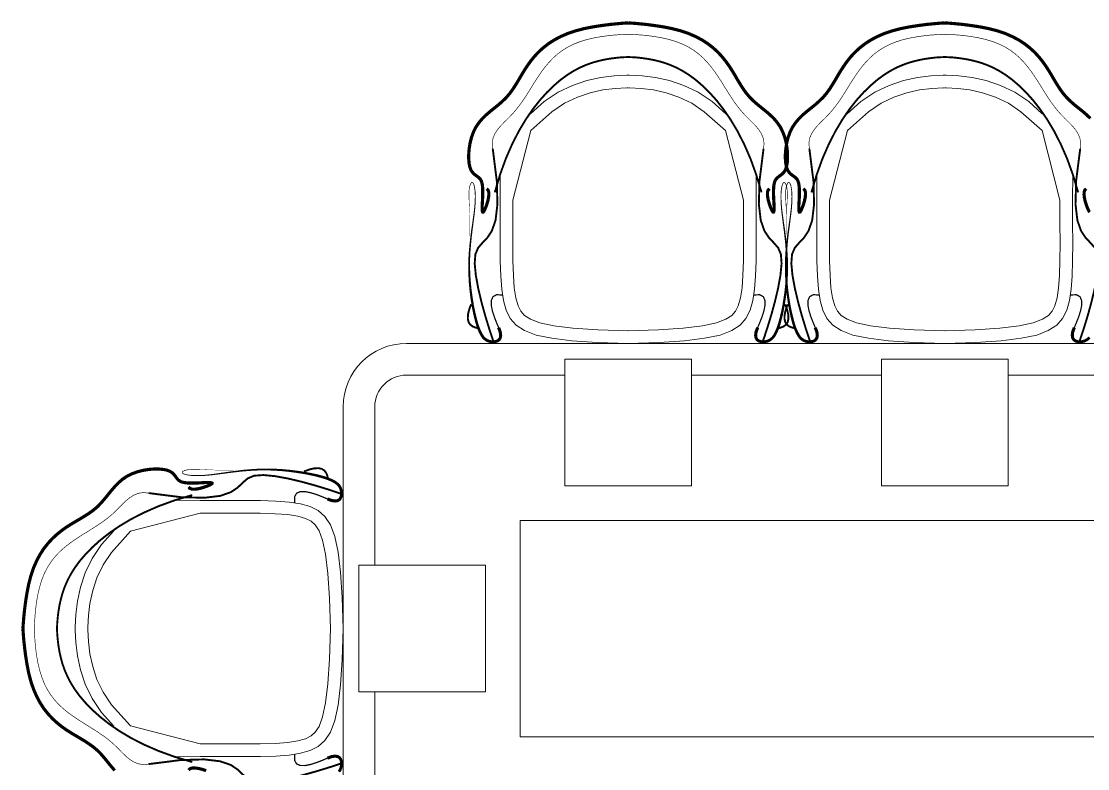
# Model space of a CAD drawing. Header units: millimetres. Extents: x 15905 to 65459, y 54615 to 76704.
# Drawn here: x 53641 to 55324, y 62506 to 63685 of the extents above; entities that cross this region are included whole.
import ezdxf

# ---------------------------------------------------------------- set-up
doc = ezdxf.new("R2010")
doc.units = ezdxf.units.MM
doc.layers.add('Столы', color=250, linetype='Continuous', lineweight=5)

# ---------------------------------------------------------------- blocks, each defined once
blk = doc.blocks.new('ОГ53_на8персон_стол1900х900')
for p, q in [((-850, 279.3), (850, 279.3)), ((-600, 54.3), (-600, 254.3)), ((-600, 254.3), (-400, 254.3)), ((-400, 254.3), (-400, 54.3)), ((-100, 254.3), (-100, 54.3)), ((100, 254.3), (-100, 254.3)), ((100, 54.3), (100, 254.3)), ((-850, 229.3), (-600, 229.3)), ((-400, 229.3), (-100, 229.3)), ((100, 229.3), (400, 229.3)), ((-950, -520.7), (-950, 179.3)), ((-900, -70.7), (-900, 179.3)), ((-400, 54.3), (-600, 54.3)), ((-100, 54.3), (100, 54.3)), ((670.7, 0), (-670.7, 0)), ((-670.7, 0), (-670.7, -341.4)), ((-725, -70.7), (-925, -70.7)), ((-925, -70.7), (-925, -270.7)), ((-725, -270.7), (-725, -70.7)), ((-925, -270.7), (-725, -270.7)), ((-900, -520.7), (-900, -270.7)), ((-670.7, -341.4), (670.7, -341.4))]:
    blk.add_line(p, q)
for points, const_width in [([(-723.4, 523.4), (-721.2, 521.4), (-720.1, 518.2), (-719.9, 514.2), (-720.4, 509.6), (-721.4, 504.8), (-722.7, 500.1), (-724.2, 495.7), (-725.7, 492), (-727, 489.2), (-728, 487.3), (-728.9, 486.4), (-729.6, 486.4), (-730.1, 487.3), (-730.4, 489.1), (-730.6, 491.8), (-730.5, 495.4), (-730.3, 499.8), (-730, 504.9), (-729.7, 510.3), (-729.6, 516), (-729.6, 521.5), (-729.9, 526.8), (-730.6, 531.5), (-731.8, 535.5), (-733.5, 538.5), (-735.7, 540.8), (-738.2, 542.8), (-740.8, 544.6), (-743.4, 546.7), (-745.9, 549.3), (-748.1, 552.7), (-749.8, 557.2), (-751.1, 563.1), (-751.7, 570.2), (-751.7, 578.1), (-751, 586.6), (-749.6, 595.4), (-747.4, 604.2), (-744.3, 612.7), (-740.4, 620.6), (-735.5, 627.7), (-730, 634.2), (-723.9, 640.1), (-717.5, 645.6), (-710.9, 650.9), (-704.3, 656.2), (-698.1, 661.7), (-692.2, 667.5), (-686.9, 673.7), (-682.1, 680.3), (-677.6, 687.3), (-673.2, 694.5), (-668.9, 701.9), (-664.4, 709.4), (-659.5, 716.9), (-654.2, 724.4), (-648.3, 731.7), (-641.7, 738.8), (-634.3, 745.6), (-626.1, 752), (-616.9, 758), (-606.7, 763.4), (-595.4, 768.3), (-583, 772.5), (-569.5, 776), (-555.4, 778.8), (-541.5, 780.9), (-528.6, 782.6), (-517.2, 783.7), (-508.2, 784.5), (-502.2, 784.9), (-500, 785)], 5), ([(-276.6, 523.4), (-278.8, 521.4), (-279.9, 518.2), (-280.1, 514.2), (-279.6, 509.6), (-278.6, 504.8), (-277.3, 500.1), (-275.8, 495.7), (-274.3, 492), (-273, 489.2), (-272, 487.3), (-271.1, 486.4), (-270.4, 486.4), (-269.9, 487.3), (-269.6, 489.1), (-269.4, 491.8), (-269.5, 495.4), (-269.7, 499.8), (-270, 504.9), (-270.3, 510.3), (-270.4, 516), (-270.4, 521.5), (-270.1, 526.8), (-269.4, 531.5), (-268.2, 535.5), (-266.5, 538.5), (-264.3, 540.8), (-261.8, 542.8), (-259.2, 544.6), (-256.6, 546.7), (-254.1, 549.3), (-251.9, 552.7), (-250.2, 557.2), (-248.9, 563.1), (-248.3, 570.2), (-248.3, 578.1), (-249, 586.6), (-250.4, 595.4), (-252.6, 604.2), (-255.7, 612.7), (-259.6, 620.6), (-264.5, 627.7), (-270, 634.2), (-276.1, 640.1), (-282.5, 645.6), (-289.1, 650.9), (-295.7, 656.2), (-301.9, 661.7), (-307.8, 667.5), (-313.1, 673.7), (-317.9, 680.3), (-322.4, 687.3), (-326.8, 694.5), (-331.1, 701.9), (-335.6, 709.4), (-340.5, 716.9), (-345.8, 724.4), (-351.7, 731.7), (-358.3, 738.8), (-365.7, 745.6), (-373.9, 752), (-383.1, 758), (-393.3, 763.4), (-404.6, 768.3), (-417, 772.5), (-430.5, 776), (-444.6, 778.8), (-458.5, 780.9), (-471.4, 782.6), (-482.8, 783.7), (-491.8, 784.5), (-497.8, 784.9), (-500, 785)], 5), ([(-223.4, 523.4), (-221.2, 521.4), (-220.1, 518.2), (-219.9, 514.2), (-220.4, 509.6), (-221.4, 504.8), (-222.7, 500.1), (-224.2, 495.7), (-225.7, 492), (-227, 489.2), (-228, 487.3), (-228.9, 486.4), (-229.6, 486.4), (-230.1, 487.3), (-230.4, 489.1), (-230.6, 491.8), (-230.5, 495.4), (-230.3, 499.8), (-230, 504.9), (-229.7, 510.3), (-229.6, 516), (-229.6, 521.5), (-229.9, 526.8), (-230.6, 531.5), (-231.8, 535.5), (-233.5, 538.5), (-235.7, 540.8), (-238.2, 542.8), (-240.8, 544.6), (-243.4, 546.7), (-245.9, 549.3), (-248.1, 552.7), (-249.8, 557.2), (-251.1, 563.1), (-251.7, 570.2), (-251.7, 578.1), (-251, 586.6), (-249.6, 595.4), (-247.4, 604.2), (-244.3, 612.7), (-240.4, 620.6), (-235.5, 627.7), (-230, 634.2), (-223.9, 640.1), (-217.5, 645.6), (-210.9, 650.9), (-204.3, 656.2), (-198.1, 661.7), (-192.2, 667.5), (-186.9, 673.7), (-182.1, 680.3), (-177.6, 687.3), (-173.2, 694.5), (-168.9, 701.9), (-164.4, 709.4), (-159.5, 716.9), (-154.2, 724.4), (-148.3, 731.7), (-141.7, 738.8), (-134.3, 745.6), (-126.1, 752), (-116.9, 758), (-106.7, 763.4), (-95.4, 768.3), (-83, 772.5), (-69.5, 776), (-55.4, 778.8), (-41.5, 780.9), (-28.6, 782.6), (-17.2, 783.7), (-8.2, 784.5), (-2.2, 784.9), (0, 785)], 5), ([(223.4, 523.4), (221.2, 521.4), (220.1, 518.2), (219.9, 514.2), (220.4, 509.6), (221.4, 504.8), (222.7, 500.1), (224.2, 495.7), (225.7, 492), (227, 489.2), (228, 487.3), (228.9, 486.4)], 5), ([(230, 634.2), (223.9, 640.1), (217.5, 645.6), (210.9, 650.9), (204.3, 656.2), (198.1, 661.7), (192.2, 667.5), (186.9, 673.7), (182.1, 680.3), (177.6, 687.3), (173.2, 694.5), (168.9, 701.9), (164.4, 709.4), (159.5, 716.9), (154.2, 724.4), (148.3, 731.7), (141.7, 738.8), (134.3, 745.6), (126.1, 752), (116.9, 758), (106.7, 763.4), (95.4, 768.3), (83, 772.5), (69.5, 776), (55.4, 778.8), (41.5, 780.9), (28.6, 782.6), (17.2, 783.7), (8.2, 784.5), (2.2, 784.9), (0, 785)], 5), ([(-713.8, 586.5), (-714.6, 595.2), (-713.4, 603), (-710.5, 610.1), (-706.3, 616.6), (-701.1, 622.8), (-695.3, 628.7), (-689.3, 634.6), (-683.4, 640.6), (-677.9, 646.8), (-672.8, 653.3), (-667.9, 659.9), (-663.3, 666.7), (-658.8, 673.7), (-654.4, 680.7), (-650, 687.9), (-645.5, 695), (-640.8, 702.2), (-635.8, 709.3), (-630.5, 716.3), (-624.7, 723.1), (-618.5, 729.6), (-611.7, 735.7), (-604.1, 741.4), (-595.9, 746.6), (-586.7, 751.2), (-576.7, 755.2), (-565.5, 758.7), (-553.3, 761.5), (-539.8, 763.8), (-524.9, 765.6), (-508.6, 766.8), (-500, 767.1)], 1), ([(-286.2, 586.5), (-285.4, 595.2), (-286.6, 603), (-289.5, 610.1), (-293.7, 616.6), (-298.9, 622.8), (-304.7, 628.7), (-310.7, 634.6), (-316.6, 640.6), (-322.1, 646.8), (-327.2, 653.3), (-332.1, 659.9), (-336.7, 666.7), (-341.2, 673.7), (-345.6, 680.7), (-350, 687.9), (-354.5, 695), (-359.2, 702.2), (-364.2, 709.3), (-369.5, 716.3), (-375.3, 723.1), (-381.5, 729.6), (-388.3, 735.7), (-395.9, 741.4), (-404.1, 746.6), (-413.3, 751.2), (-423.3, 755.2), (-434.5, 758.7), (-446.7, 761.5), (-460.2, 763.8), (-475.1, 765.6), (-491.4, 766.8), (-500, 767.1)], 1), ([(-213.8, 586.5), (-214.6, 595.2), (-213.4, 603), (-210.5, 610.1), (-206.3, 616.6), (-201.1, 622.8), (-195.3, 628.7), (-189.3, 634.6), (-183.4, 640.6), (-177.9, 646.8), (-172.8, 653.3), (-167.9, 659.9), (-163.3, 666.7), (-158.8, 673.7), (-154.4, 680.7), (-150, 687.9), (-145.5, 695), (-140.8, 702.2), (-135.8, 709.3), (-130.5, 716.3), (-124.7, 723.1), (-118.5, 729.6), (-111.7, 735.7), (-104.1, 741.4), (-95.9, 746.6), (-86.7, 751.2), (-76.7, 755.2), (-65.5, 758.7), (-53.3, 761.5), (-39.8, 763.8), (-24.9, 765.6), (-8.6, 766.8), (0, 767.1)], 1), ([(213.8, 586.5), (214.6, 595.2), (213.4, 603), (210.5, 610.1), (206.3, 616.6), (201.1, 622.8), (195.3, 628.7), (189.3, 634.6), (183.4, 640.6), (177.9, 646.8), (172.8, 653.3), (167.9, 659.9), (163.3, 666.7), (158.8, 673.7), (154.4, 680.7), (150, 687.9), (145.5, 695), (140.8, 702.2), (135.8, 709.3), (130.5, 716.3), (124.7, 723.1), (118.5, 729.6), (111.7, 735.7), (104.1, 741.4), (95.9, 746.6), (86.7, 751.2), (76.7, 755.2), (65.5, 758.7), (53.3, 761.5), (39.8, 763.8), (24.9, 765.6), (8.6, 766.8), (0, 767.1)], 1), ([(-710.6, 517.6), (-702.3, 545.4), (-693.2, 570.7), (-683.2, 593.6), (-672.7, 614.1), (-661.8, 632.4), (-650.6, 648.7), (-639.4, 663), (-628.2, 675.4), (-617.2, 686.1), (-606.5, 695.3), (-596, 703), (-585.8, 709.4), (-575.7, 714.7), (-565.9, 718.9), (-556.4, 722.3), (-547, 724.9), (-537.9, 727), (-529.3, 728.5), (-521.3, 729.6), (-514.3, 730.4), (-508.4, 730.8), (-503.9, 731), (-501, 731.1), (-500, 731.1)], 3), ([(-289.4, 517.6), (-297.7, 545.4), (-306.8, 570.7), (-316.8, 593.6), (-327.3, 614.1), (-338.2, 632.4), (-349.4, 648.7), (-360.6, 663), (-371.8, 675.4), (-382.8, 686.1), (-393.5, 695.3), (-404, 703), (-414.2, 709.4), (-424.3, 714.7), (-434.1, 718.9), (-443.6, 722.3), (-453, 724.9), (-462.1, 727), (-470.7, 728.5), (-478.7, 729.6), (-485.7, 730.4), (-491.6, 730.8), (-496.1, 731), (-499, 731.1), (-500, 731.1)], 3), ([(-210.6, 517.6), (-202.3, 545.4), (-193.2, 570.7), (-183.2, 593.6), (-172.7, 614.1), (-161.8, 632.4), (-150.6, 648.7), (-139.4, 663), (-128.2, 675.4), (-117.2, 686.1), (-106.5, 695.3), (-96, 703), (-85.8, 709.4), (-75.7, 714.7), (-65.9, 718.9), (-56.4, 722.3), (-47, 724.9), (-37.9, 727), (-29.3, 728.5), (-21.3, 729.6), (-14.3, 730.4), (-8.4, 730.8), (-3.9, 731), (-1, 731.1), (0, 731.1)], 3), ([(210.6, 517.6), (202.3, 545.4), (193.2, 570.7), (183.2, 593.6), (172.7, 614.1), (161.8, 632.4), (150.6, 648.7), (139.4, 663), (128.2, 675.4), (117.2, 686.1), (106.5, 695.3), (96, 703), (85.8, 709.4), (75.7, 714.7), (65.9, 718.9), (56.4, 722.3), (47, 724.9), (37.9, 727), (29.3, 728.5), (21.3, 729.6), (14.3, 730.4), (8.4, 730.8), (3.9, 731), (1, 731.1), (0, 731.1)], 3), ([(-713.8, 586.5), (-707.4, 535.5), (-706.4, 498.8), (-709.4, 473.4), (-715.3, 456.6), (-722.6, 445.7), (-730.2, 437.8), (-736.8, 430.2), (-741.2, 420), (-742.3, 405.3), (-740.5, 386.7), (-736.7, 366), (-731.6, 344.5), (-725.9, 323.8), (-720.3, 305.4), (-715.6, 291), (-712.5, 281.9)], 3), ([(-286.2, 586.5), (-292.6, 535.5), (-293.6, 498.8), (-290.6, 473.4), (-284.7, 456.6), (-277.4, 445.7), (-269.8, 437.8), (-263.2, 430.2), (-258.8, 420), (-257.7, 405.3), (-259.5, 386.7), (-263.3, 366), (-268.4, 344.5), (-274.1, 323.8), (-279.7, 305.4), (-284.4, 291), (-287.5, 281.9)], 3), ([(-213.8, 586.5), (-207.4, 535.5), (-206.4, 498.8), (-209.4, 473.4), (-215.3, 456.6), (-222.6, 445.7), (-230.2, 437.8), (-236.8, 430.2), (-241.2, 420), (-242.3, 405.3), (-240.5, 386.7), (-236.7, 366), (-231.6, 344.5), (-225.9, 323.8), (-220.3, 305.4), (-215.6, 291), (-212.5, 281.9)], 3), ([(213.8, 586.5), (207.4, 535.5), (206.4, 498.8), (209.4, 473.4), (215.3, 456.6), (222.6, 445.7), (230.2, 437.8), (236.8, 430.2), (241.2, 420), (242.3, 405.3), (240.5, 386.7), (236.7, 366), (231.6, 344.5), (225.9, 323.8), (220.3, 305.4), (215.6, 291), (212.5, 281.9)], 3), ([(-704.5, 304.2), (-707.8, 312), (-711.3, 321), (-714.3, 330.3), (-716.1, 339.3), (-716, 347.1), (-713.5, 353), (-707.8, 356.1), (-698.2, 355.7)], 2), ([(-295.5, 304.2), (-292.2, 312), (-288.7, 321), (-285.7, 330.3), (-283.9, 339.3), (-284, 347.1), (-286.5, 353), (-292.2, 356.1), (-301.8, 355.7)], 2), ([(-204.5, 304.2), (-207.8, 312), (-211.3, 321), (-214.3, 330.3), (-216.1, 339.3), (-216, 347.1), (-213.5, 353), (-207.8, 356.1), (-198.2, 355.7)], 2), ([(204.5, 304.2), (207.8, 312), (211.3, 321), (214.3, 330.3), (216.1, 339.3), (216, 347.1), (213.5, 353), (207.8, 356.1), (198.2, 355.7)], 2), ([(-748, 341), (-751.3, 331.8), (-753, 324.1), (-753.1, 317.8), (-751.9, 312.9), (-749.4, 309), (-745.8, 306.2), (-741.2, 304.3), (-735.7, 303.1)], 3), ([(-252, 341), (-248.7, 331.8), (-247, 324.1), (-246.9, 317.8), (-248.1, 312.9), (-250.6, 309), (-254.2, 306.2), (-258.8, 304.3), (-264.3, 303.1)], 3), ([(-248, 341), (-251.3, 331.8), (-253, 324.1), (-253.1, 317.8), (-251.9, 312.9), (-249.4, 309), (-245.8, 306.2), (-241.2, 304.3), (-235.7, 303.1)], 3), ([(-1194.1, 52.8), (-1192.1, 50.6), (-1188.9, 49.4), (-1184.9, 49.2), (-1180.3, 49.7), (-1175.5, 50.7), (-1170.8, 52), (-1166.4, 53.5), (-1162.7, 55), (-1159.9, 56.3), (-1158, 57.4), (-1157.1, 58.2), (-1157.1, 58.9), (-1158, 59.4), (-1159.8, 59.7), (-1162.5, 59.9), (-1166.1, 59.8), (-1170.5, 59.6), (-1175.5, 59.3), (-1181, 59), (-1186.6, 58.9), (-1192.2, 58.9), (-1197.5, 59.2), (-1202.2, 59.9), (-1206.2, 61.1), (-1209.2, 62.9), (-1211.5, 65), (-1213.4, 67.5), (-1215.3, 70.1), (-1217.4, 72.7), (-1219.9, 75.2), (-1223.4, 77.4), (-1227.9, 79.2), (-1233.8, 80.4), (-1240.9, 81.1), (-1248.8, 81.1), (-1257.3, 80.4), (-1266.1, 78.9), (-1274.9, 76.7), (-1283.4, 73.6), (-1291.3, 69.7), (-1298.4, 64.9), (-1304.8, 59.3), (-1310.7, 53.2), (-1316.3, 46.8), (-1321.6, 40.2), (-1326.9, 33.7), (-1332.4, 27.4), (-1338.1, 21.5), (-1344.4, 16.2), (-1351, 11.4), (-1358, 6.9), (-1365.2, 2.5), (-1372.6, -1.8), (-1380.1, -6.3), (-1387.6, -11.1), (-1395, -16.4), (-1402.3, -22.3), (-1409.4, -29), (-1416.2, -36.3), (-1422.7, -44.6), (-1428.7, -53.8), (-1434.1, -64), (-1439, -75.2), (-1443.2, -87.7), (-1446.7, -101.2), (-1449.4, -115.3), (-1451.6, -129.2), (-1453.2, -142.1), (-1454.4, -153.5), (-1455.1, -162.5), (-1455.5, -168.5), (-1455.7, -170.7)], 5), ([(-1257.2, 43.1), (-1206.2, 36.7), (-1169.4, 35.7), (-1144.1, 38.7), (-1127.3, 44.6), (-1116.4, 51.9), (-1108.5, 59.6), (-1100.8, 66.2), (-1090.7, 70.5), (-1076, 71.6), (-1057.4, 69.8), (-1036.6, 66), (-1015.2, 60.9), (-994.5, 55.2), (-976.1, 49.6), (-961.6, 44.9), (-952.6, 41.8)], 3), ([(-1011.7, 77.3), (-1002.5, 80.6), (-994.8, 82.3), (-988.5, 82.4), (-983.5, 81.2), (-979.7, 78.7), (-976.9, 75.1), (-975, 70.5), (-973.8, 65)], 3), ([(-1257.2, 43.1), (-1265.9, 43.9), (-1273.6, 42.7), (-1280.7, 39.8), (-1287.3, 35.6), (-1293.5, 30.4), (-1299.4, 24.7), (-1305.3, 18.6), (-1311.3, 12.7), (-1317.5, 7.2), (-1323.9, 2.1), (-1330.6, -2.8), (-1337.4, -7.4), (-1344.3, -11.8), (-1351.4, -16.3), (-1358.5, -20.7), (-1365.7, -25.2), (-1372.9, -29.9), (-1380, -34.9), (-1387, -40.2), (-1393.8, -45.9), (-1400.3, -52.2), (-1406.4, -59), (-1412.1, -66.5), (-1417.3, -74.8), (-1421.9, -83.9), (-1425.9, -94), (-1429.3, -105.1), (-1432.2, -117.4), (-1434.5, -130.9), (-1436.2, -145.8), (-1437.4, -162.1), (-1437.8, -170.7)], 1), ([(-1188.3, 40), (-1216.1, 31.7), (-1241.4, 22.5), (-1264.2, 12.5), (-1284.8, 2), (-1303.1, -8.9), (-1319.4, -20.1), (-1333.7, -31.3), (-1346.1, -42.5), (-1356.8, -53.5), (-1366, -64.2), (-1373.7, -74.7), (-1380.1, -84.9), (-1385.3, -94.9), (-1389.6, -104.7), (-1393, -114.3), (-1395.6, -123.7), (-1397.7, -132.7), (-1399.2, -141.4), (-1400.3, -149.3), (-1401, -156.4), (-1401.5, -162.3), (-1401.7, -166.8), (-1401.8, -169.6), (-1401.8, -170.7)], 3), ([(-974.9, 33.8), (-982.7, 37.2), (-991.6, 40.7), (-1001, 43.6), (-1010, 45.4), (-1017.8, 45.4), (-1023.6, 42.8), (-1026.8, 37.1), (-1026.4, 27.6)], 2), ([(-1194.1, -394.1), (-1192.1, -391.9), (-1188.9, -390.8), (-1184.9, -390.6), (-1180.3, -391.1), (-1175.5, -392), (-1170.8, -393.4), (-1166.4, -394.9)], 5), ([(-1310.7, -394.6), (-1316.3, -388.1), (-1321.6, -381.6), (-1326.9, -375), (-1332.4, -368.7), (-1338.1, -362.9), (-1344.4, -357.6), (-1351, -352.8), (-1358, -348.2), (-1365.2, -343.9), (-1372.6, -339.5), (-1380.1, -335), (-1387.6, -330.2), (-1395, -324.9), (-1402.3, -319), (-1409.4, -312.4), (-1416.2, -305), (-1422.7, -296.8), (-1428.7, -287.6), (-1434.1, -277.4), (-1439, -266.1), (-1443.2, -253.7), (-1446.7, -240.1), (-1449.4, -226.1), (-1451.6, -212.2), (-1453.2, -199.2), (-1454.4, -187.9), (-1455.1, -178.9), (-1455.5, -172.9), (-1455.7, -170.7)], 5), ([(-1257.2, -384.5), (-1265.9, -385.3), (-1273.6, -384), (-1280.7, -381.1), (-1287.3, -376.9), (-1293.5, -371.8), (-1299.4, -366), (-1305.3, -360), (-1311.3, -354.1), (-1317.5, -348.6), (-1323.9, -343.4), (-1330.6, -338.6), (-1337.4, -334), (-1344.3, -329.5), (-1351.4, -325.1), (-1358.5, -320.7), (-1365.7, -316.1), (-1372.9, -311.4), (-1380, -306.5), (-1387, -301.2), (-1393.8, -295.4), (-1400.3, -289.2), (-1406.4, -282.3), (-1412.1, -274.8), (-1417.3, -266.5), (-1421.9, -257.4), (-1425.9, -247.3), (-1429.3, -236.2), (-1432.2, -224), (-1434.5, -210.5), (-1436.2, -195.6), (-1437.4, -179.3), (-1437.8, -170.7)], 1), ([(-1188.3, -381.3), (-1216.1, -373), (-1241.4, -363.8), (-1264.2, -353.9), (-1284.8, -343.4), (-1303.1, -332.5), (-1319.4, -321.3), (-1333.7, -310), (-1346.1, -298.9), (-1356.8, -287.9), (-1366, -277.2), (-1373.7, -266.7), (-1380.1, -256.4), (-1385.3, -246.4), (-1389.6, -236.6), (-1393, -227), (-1395.6, -217.7), (-1397.7, -208.6), (-1399.2, -200), (-1400.3, -192), (-1401, -185), (-1401.5, -179.1), (-1401.7, -174.6), (-1401.8, -171.7), (-1401.8, -170.7)], 3), ([(-974.9, -375.1), (-982.7, -378.5), (-991.6, -382), (-1001, -385), (-1010, -386.8), (-1017.8, -386.7), (-1023.6, -384.2), (-1026.8, -378.4), (-1026.4, -368.9)], 2), ([(-1257.2, -384.5), (-1206.2, -378.1), (-1169.4, -377.1), (-1144.1, -380.1), (-1127.3, -385.9), (-1116.4, -393.3), (-1108.5, -400.9), (-1100.8, -407.5), (-1090.7, -411.8), (-1076, -412.9), (-1057.4, -411.2), (-1036.6, -407.4), (-1015.2, -402.3), (-994.5, -396.5), (-976.1, -391), (-961.6, -386.3), (-952.6, -383.2)], 3)]:
    blk.add_lwpolyline(points, dxfattribs=dict(const_width=const_width))
for points in [[(-654, 641.6), (-632.6, 660.8), (-610.4, 675.6), (-587.8, 686.5), (-565.2, 694.2), (-543.1, 699), (-522, 701.6), (-502.3, 702.5), (-500, 702.4)], [(-346, 641.6), (-367.4, 660.8), (-389.6, 675.6), (-412.2, 686.5), (-434.8, 694.2), (-456.9, 699), (-478, 701.6), (-497.7, 702.5), (-500, 702.4)], [(-154, 641.6), (-132.6, 660.8), (-110.4, 675.6), (-87.8, 686.5), (-65.2, 694.2), (-43.1, 699), (-22, 701.6), (-2.3, 702.5), (0, 702.4)], [(154, 641.6), (132.6, 660.8), (110.4, 675.6), (87.8, 686.5), (65.2, 694.2), (43.1, 699), (22, 701.6), (2.3, 702.5), (0, 702.4)], [(-653.6, 615), (-620.3, 644.9), (-600.5, 658.2), (-580.2, 668), (-559.8, 674.9), (-539.8, 679.3), (-520.4, 681.7), (-502.1, 682.5), (-500.4, 682.4)], [(-346.4, 615), (-379.7, 644.9), (-399.5, 658.2), (-419.8, 668), (-440.2, 674.9), (-460.2, 679.3), (-479.6, 681.7), (-497.9, 682.5), (-499.6, 682.4)], [(-153.6, 615), (-120.3, 644.9), (-100.5, 658.2), (-80.2, 668), (-59.8, 674.9), (-39.8, 679.3), (-20.4, 681.7), (-2.1, 682.5), (-0.4, 682.4)], [(153.6, 615), (120.3, 644.9), (100.5, 658.2), (80.2, 668), (59.8, 674.9), (39.8, 679.3), (20.4, 681.7), (2.1, 682.5), (0.4, 682.4)], [(-653.6, 615), (-681.9, 505.2), (-681.9, 469.2), (-682, 437.6), (-681.9, 410.1), (-681.2, 386.6), (-679.8, 367), (-677.3, 351.1), (-673.8, 338.8), (-669.4, 329.9), (-663.6, 323.3), (-654.4, 317.4), (-639.5, 311.8), (-617.3, 307), (-587.1, 303.4), (-548.1, 300.9), (-499.4, 299.3)], [(-346.4, 615), (-318.1, 505.2), (-318.1, 469.2), (-318, 437.6), (-318.1, 410.1), (-318.8, 386.6), (-320.2, 367), (-322.7, 351.1), (-326.2, 338.8), (-330.6, 329.9), (-336.4, 323.3), (-345.6, 317.4), (-360.5, 311.8), (-382.7, 307), (-412.9, 303.4), (-451.9, 300.9), (-500.6, 299.3)], [(-153.6, 615), (-181.9, 505.2), (-181.9, 469.2), (-182, 437.6), (-181.9, 410.1), (-181.2, 386.6), (-179.8, 367), (-177.3, 351.1), (-173.8, 338.8), (-169.4, 329.9), (-163.6, 323.3), (-154.4, 317.4), (-139.5, 311.8), (-117.3, 307), (-87.1, 303.4), (-48.1, 300.9), (0.6, 299.3)], [(153.6, 615), (181.9, 505.2), (181.9, 469.2), (182, 437.6), (181.9, 410.1), (181.2, 386.6), (179.8, 367), (177.3, 351.1), (173.8, 338.8), (169.4, 329.9), (163.6, 323.3), (154.4, 317.4), (139.5, 311.8), (117.3, 307), (87.1, 303.4), (48.1, 300.9), (-0.6, 299.3)], [(-702.3, 545.4), (-701.9, 505.1), (-701.9, 469.2), (-702, 437.5), (-701.9, 409.8), (-701.2, 385.6), (-699.6, 364.7), (-696.8, 346.8), (-692.5, 331.5), (-686.1, 318.7), (-676.8, 308), (-663.5, 299.4), (-645.1, 292.5), (-620.6, 287.3), (-589, 283.5), (-549.1, 280.9), (-500, 279.3)], [(-297.7, 545.4), (-298.1, 505.1), (-298.1, 469.2), (-298, 437.5), (-298.1, 409.8), (-298.8, 385.6), (-300.4, 364.7), (-303.2, 346.8), (-307.5, 331.5), (-313.9, 318.7), (-323.2, 308), (-336.5, 299.4), (-354.9, 292.5), (-379.4, 287.3), (-411, 283.5), (-450.9, 280.9), (-500, 279.3)], [(-202.3, 545.4), (-201.9, 505.1), (-201.9, 469.2), (-202, 437.5), (-201.9, 409.8), (-201.2, 385.6), (-199.6, 364.7), (-196.8, 346.8), (-192.5, 331.5), (-186.1, 318.7), (-176.8, 308), (-163.5, 299.4), (-145.1, 292.5), (-120.6, 287.3), (-89, 283.5), (-49.1, 280.9), (0, 279.3)], [(202.3, 545.4), (201.9, 505.1), (201.9, 469.2), (202, 437.5), (201.9, 409.8), (201.2, 385.6), (199.6, 364.7), (196.8, 346.8), (192.5, 331.5), (186.1, 318.7), (176.8, 308), (163.5, 299.4), (145.1, 292.5), (120.6, 287.3), (89, 283.5), (49.1, 280.9), (0, 279.3)], [(-1216.1, 31.7), (-1175.8, 31.2), (-1139.9, 31.2), (-1108.2, 31.3), (-1080.4, 31.2), (-1056.3, 30.5), (-1035.4, 29), (-1017.4, 26.2), (-1002.2, 21.8), (-989.4, 15.4), (-978.7, 6.1), (-970.1, -7.2), (-963.2, -25.6), (-958, -50.1), (-954.2, -81.7), (-951.6, -121.6), (-950, -170.7)], [(-1285.7, -17.1), (-1175.9, 11.2), (-1139.9, 11.2), (-1108.2, 11.3), (-1080.8, 11.2), (-1057.3, 10.5), (-1037.6, 9.1), (-1021.7, 6.6), (-1009.5, 3.1), (-1000.6, -1.3), (-994, -7.1), (-988, -16.3), (-982.5, -31.2), (-977.7, -53.4), (-974.1, -83.6), (-971.5, -122.5), (-970, -171.3)], [(-1312.3, -16.7), (-1331.4, -38.1), (-1346.2, -60.3), (-1357.2, -82.9), (-1364.8, -105.5), (-1369.7, -127.5), (-1372.3, -148.6), (-1373.1, -168.3), (-1373.1, -170.7)], [(-1285.7, -17.1), (-1315.6, -50.4), (-1328.8, -70.2), (-1338.7, -90.5), (-1345.5, -110.8), (-1350, -130.9), (-1352.3, -150.3), (-1353.1, -168.6), (-1353.1, -170.3)], [(-1312.3, -324.6), (-1331.4, -303.3), (-1346.2, -281.1), (-1357.2, -258.5), (-1364.8, -235.9), (-1369.7, -213.8), (-1372.3, -192.7), (-1373.1, -173), (-1373.1, -170.7)], [(-1285.7, -324.3), (-1315.6, -291), (-1328.8, -271.1), (-1338.7, -250.9), (-1345.5, -230.5), (-1350, -210.5), (-1352.3, -191.1), (-1353.1, -172.8), (-1353.1, -171.1)], [(-1285.7, -324.3), (-1175.9, -352.6), (-1139.9, -352.6), (-1108.2, -352.7), (-1080.8, -352.6), (-1057.3, -351.9), (-1037.6, -350.4), (-1021.7, -348), (-1009.5, -344.4), (-1000.6, -340), (-994, -334.2), (-988, -325.1), (-982.5, -310.2), (-977.7, -288), (-974.1, -257.8), (-971.5, -218.8), (-970, -170)], [(-1216.1, -373), (-1175.8, -372.6), (-1139.9, -372.6), (-1108.2, -372.7), (-1080.4, -372.6), (-1056.3, -371.9), (-1035.4, -370.3), (-1017.4, -367.5), (-1002.2, -363.2), (-989.4, -356.8), (-978.7, -347.5), (-970.1, -334.1), (-963.2, -315.8), (-958, -291.3), (-954.2, -259.6), (-951.6, -219.8), (-950, -170.7)]]:
    blk.add_lwpolyline(points)
for points in [[(-704.5, 304.2, 5, 4.91, 0), (-702, 297.4, 4.91, 4.84, 0), (-701.3, 292.1, 4.84, 4.78, 0), (-701.9, 288.1, 4.78, 4.74, 0), (-703.7, 285.1, 4.74, 4.7, 0), (-706.3, 283.2, 4.7, 4.65, 0), (-709.4, 282.2, 4.65, 4.61, 0), (-712.9, 281.8, 4.61, 4.56, 0), (-716.5, 282.1, 4.56, 4.52, 0), (-719.8, 282.8, 4.52, 4.47, 0), (-722.9, 284.1, 4.47, 4.43, 0), (-725.9, 286.1, 4.43, 4.38, 0), (-728.7, 288.8, 4.38, 4.32, 0), (-731.3, 292.5, 4.32, 4.25, 0), (-733.8, 297.3, 4.25, 4.17, 0), (-736.3, 303.2, 4.17, 4.07, 0), (-738.7, 310.4, 4.07, 3.95, 0), (-741, 318.9, 3.95, 3.82, 0), (-743.3, 328.7, 3.82, 3.68, 0), (-745.4, 339.4, 3.68, 3.53, 0), (-747.2, 350.9, 3.53, 3.37, 0), (-748.8, 363, 3.37, 3.21, 0), (-750, 375.5, 3.21, 3.05, 0), (-750.8, 388.2, 3.05, 2.88, 0), (-751.1, 400.7, 2.88, 2.72, 0), (-750.9, 413.1, 2.72, 2.57, 0), (-750.2, 425.1, 2.57, 2.41, 0), (-749.2, 436.7, 2.41, 2.27, 0), (-748, 447.8, 2.27, 2.13, 0), (-746.7, 458.3, 2.13, 2, 0), (-745.3, 468.2, 2, 1.88, 0), (-744.1, 477.3, 1.88, 1.78, 0), (-743, 485.6, 1.78, 1.68, 0), (-742.2, 493.1, 1.68, 1.59, 0), (-741.7, 499.6, 1.59, 1.52, 0), (-741.4, 505.4, 1.52, 1.45, 0), (-741.3, 510.5, 1.45, 1.4, 0), (-741.4, 514.9, 1.4, 1.35, 0), (-741.6, 518.7, 1.35, 1.3, 0), (-742, 521.9, 1.3, 1.27, 0), (-742.4, 524.7, 1.27, 1.24, 0), (-742.8, 527, 1.24, 1.21, 0), (-743.3, 528.8, 1.21, 1.19, 0), (-743.8, 530.3, 1.19, 1.18, 0), (-744.3, 531.5, 1.18, 1.16, 0), (-744.8, 532.3, 1.16, 1.15, 0), (-745.3, 532.9, 1.15, 1.14, 0), (-745.8, 533.2, 1.14, 1.14, 0), (-746.3, 533.3, 1.14, 1.13, 0), (-746.8, 533.2, 1.13, 1.12, 0), (-747.3, 533, 1.12, 1.12, 0), (-747.8, 532.5, 1.12, 1.11, 0), (-748.3, 531.9, 1.11, 1.09, 0), (-748.7, 531.1, 1.09, 1.08, 0), (-749.1, 530.2, 1.08, 1.07, 0), (-749.5, 529.1, 1.07, 1.05, 0), (-749.9, 527.9, 1.05, 1.03, 0), (-750.3, 526.5, 1.03, 1.01, 0), (-750.6, 524.9, 1.01, 0.986, 0), (-750.9, 523.1, 0.986, 0.959, 0), (-751.1, 521, 0.959, 0.926, 0), (-751.3, 518.5, 0.926, 0.889, 0), (-751.4, 515.7, 0.889, 0.846, 0), (-751.4, 512.3, 0.846, 0.796, 0), (-751.3, 508.5, 0.796, 0.738, 0), (-751.1, 504, 0.738, 0.672, 0), (-750.8, 498.9, 0.672, 0.595, 0), (-750.6, 493, 0.595, 0.506, 0), (-750.3, 486.1, 0.506, 0.404, 0), (-750.1, 478.2, 0.404, 0.286, 0), (-749.9, 469.2, 0.286, 0.152, 0), (-749.9, 458.8, 0.152, 0, 0), (-750, 447.1, 0, 0, 0)], [(-295.5, 304.2, 5, 4.91, 0), (-298, 297.4, 4.91, 4.84, 0), (-298.7, 292.1, 4.84, 4.78, 0), (-298.1, 288.1, 4.78, 4.74, 0), (-296.3, 285.1, 4.74, 4.7, 0), (-293.7, 283.2, 4.7, 4.65, 0), (-290.6, 282.2, 4.65, 4.61, 0), (-287.1, 281.8, 4.61, 4.56, 0), (-283.5, 282.1, 4.56, 4.52, 0), (-280.2, 282.8, 4.52, 4.47, 0), (-277.1, 284.1, 4.47, 4.43, 0), (-274.1, 286.1, 4.43, 4.38, 0), (-271.3, 288.8, 4.38, 4.32, 0), (-268.7, 292.5, 4.32, 4.25, 0), (-266.2, 297.3, 4.25, 4.17, 0), (-263.7, 303.2, 4.17, 4.07, 0), (-261.3, 310.4, 4.07, 3.95, 0), (-259, 318.9, 3.95, 3.82, 0), (-256.7, 328.7, 3.82, 3.68, 0), (-254.6, 339.4, 3.68, 3.53, 0), (-252.8, 350.9, 3.53, 3.37, 0), (-251.2, 363, 3.37, 3.21, 0), (-250, 375.5, 3.21, 3.05, 0), (-249.2, 388.2, 3.05, 2.88, 0), (-248.9, 400.7, 2.88, 2.72, 0), (-249.1, 413.1, 2.72, 2.57, 0), (-249.8, 425.1, 2.57, 2.41, 0), (-250.8, 436.7, 2.41, 2.27, 0), (-252, 447.8, 2.27, 2.13, 0), (-253.3, 458.3, 2.13, 2, 0), (-254.7, 468.2, 2, 1.88, 0), (-255.9, 477.3, 1.88, 1.78, 0), (-257, 485.6, 1.78, 1.68, 0), (-257.8, 493.1, 1.68, 1.59, 0), (-258.3, 499.6, 1.59, 1.52, 0), (-258.6, 505.4, 1.52, 1.45, 0), (-258.7, 510.5, 1.45, 1.4, 0), (-258.6, 514.9, 1.4, 1.35, 0), (-258.4, 518.7, 1.35, 1.3, 0), (-258, 521.9, 1.3, 1.27, 0), (-257.6, 524.7, 1.27, 1.24, 0), (-257.2, 527, 1.24, 1.21, 0), (-256.7, 528.8, 1.21, 1.19, 0), (-256.2, 530.3, 1.19, 1.18, 0), (-255.7, 531.5, 1.18, 1.16, 0), (-255.2, 532.3, 1.16, 1.15, 0), (-254.7, 532.9, 1.15, 1.14, 0), (-254.2, 533.2, 1.14, 1.14, 0), (-253.7, 533.3, 1.14, 1.13, 0), (-253.2, 533.2, 1.13, 1.12, 0), (-252.7, 533, 1.12, 1.12, 0), (-252.2, 532.5, 1.12, 1.11, 0), (-251.7, 531.9, 1.11, 1.09, 0), (-251.3, 531.1, 1.09, 1.08, 0), (-250.9, 530.2, 1.08, 1.07, 0), (-250.5, 529.1, 1.07, 1.05, 0), (-250.1, 527.9, 1.05, 1.03, 0), (-249.7, 526.5, 1.03, 1.01, 0), (-249.4, 524.9, 1.01, 0.986, 0), (-249.1, 523.1, 0.986, 0.959, 0), (-248.9, 521, 0.959, 0.926, 0), (-248.7, 518.5, 0.926, 0.889, 0), (-248.6, 515.7, 0.889, 0.846, 0), (-248.6, 512.3, 0.846, 0.796, 0), (-248.7, 508.5, 0.796, 0.738, 0), (-248.9, 504, 0.738, 0.672, 0), (-249.2, 498.9, 0.672, 0.595, 0), (-249.4, 493, 0.595, 0.506, 0), (-249.7, 486.1, 0.506, 0.404, 0), (-249.9, 478.2, 0.404, 0.286, 0), (-250.1, 469.2, 0.286, 0.152, 0), (-250.1, 458.8, 0.152, 0, 0), (-250, 447.1, 0, 0, 0)], [(-204.5, 304.2, 5, 4.91, 0), (-202, 297.4, 4.91, 4.84, 0), (-201.3, 292.1, 4.84, 4.78, 0), (-201.9, 288.1, 4.78, 4.74, 0), (-203.7, 285.1, 4.74, 4.7, 0), (-206.3, 283.2, 4.7, 4.65, 0), (-209.4, 282.2, 4.65, 4.61, 0), (-212.9, 281.8, 4.61, 4.56, 0), (-216.5, 282.1, 4.56, 4.52, 0), (-219.8, 282.8, 4.52, 4.47, 0), (-222.9, 284.1, 4.47, 4.43, 0), (-225.9, 286.1, 4.43, 4.38, 0), (-228.7, 288.8, 4.38, 4.32, 0), (-231.3, 292.5, 4.32, 4.25, 0), (-233.8, 297.3, 4.25, 4.17, 0), (-236.3, 303.2, 4.17, 4.07, 0), (-238.7, 310.4, 4.07, 3.95, 0), (-241, 318.9, 3.95, 3.82, 0), (-243.3, 328.7, 3.82, 3.68, 0), (-245.4, 339.4, 3.68, 3.53, 0), (-247.2, 350.9, 3.53, 3.37, 0), (-248.8, 363, 3.37, 3.21, 0), (-250, 375.5, 3.21, 3.05, 0), (-250.8, 388.2, 3.05, 2.88, 0), (-251.1, 400.7, 2.88, 2.72, 0), (-250.9, 413.1, 2.72, 2.57, 0), (-250.2, 425.1, 2.57, 2.41, 0), (-249.2, 436.7, 2.41, 2.27, 0), (-248, 447.8, 2.27, 2.13, 0), (-246.7, 458.3, 2.13, 2, 0), (-245.3, 468.2, 2, 1.88, 0), (-244.1, 477.3, 1.88, 1.78, 0), (-243, 485.6, 1.78, 1.68, 0), (-242.2, 493.1, 1.68, 1.59, 0), (-241.7, 499.6, 1.59, 1.52, 0), (-241.4, 505.4, 1.52, 1.45, 0), (-241.3, 510.5, 1.45, 1.4, 0), (-241.4, 514.9, 1.4, 1.35, 0), (-241.6, 518.7, 1.35, 1.3, 0), (-242, 521.9, 1.3, 1.27, 0), (-242.4, 524.7, 1.27, 1.24, 0), (-242.8, 527, 1.24, 1.21, 0), (-243.3, 528.8, 1.21, 1.19, 0), (-243.8, 530.3, 1.19, 1.18, 0), (-244.3, 531.5, 1.18, 1.16, 0), (-244.8, 532.3, 1.16, 1.15, 0), (-245.3, 532.9, 1.15, 1.14, 0), (-245.8, 533.2, 1.14, 1.14, 0), (-246.3, 533.3, 1.14, 1.13, 0), (-246.8, 533.2, 1.13, 1.12, 0), (-247.3, 533, 1.12, 1.12, 0), (-247.8, 532.5, 1.12, 1.11, 0), (-248.3, 531.9, 1.11, 1.09, 0), (-248.7, 531.1, 1.09, 1.08, 0), (-249.1, 530.2, 1.08, 1.07, 0), (-249.5, 529.1, 1.07, 1.05, 0), (-249.9, 527.9, 1.05, 1.03, 0), (-250.3, 526.5, 1.03, 1.01, 0), (-250.6, 524.9, 1.01, 0.986, 0), (-250.9, 523.1, 0.986, 0.959, 0), (-251.1, 521, 0.959, 0.926, 0), (-251.3, 518.5, 0.926, 0.889, 0), (-251.4, 515.7, 0.889, 0.846, 0), (-251.4, 512.3, 0.846, 0.796, 0), (-251.3, 508.5, 0.796, 0.738, 0), (-251.1, 504, 0.738, 0.672, 0), (-250.8, 498.9, 0.672, 0.595, 0), (-250.6, 493, 0.595, 0.506, 0), (-250.3, 486.1, 0.506, 0.404, 0), (-250.1, 478.2, 0.404, 0.286, 0), (-249.9, 469.2, 0.286, 0.152, 0), (-249.9, 458.8, 0.152, 0, 0), (-250, 447.1, 0, 0, 0)], [(204.5, 304.2, 5, 4.91, 0), (202, 297.4, 4.91, 4.84, 0), (201.3, 292.1, 4.84, 4.78, 0), (201.9, 288.1, 4.78, 4.74, 0), (203.7, 285.1, 4.74, 4.7, 0), (206.3, 283.2, 4.7, 4.65, 0), (209.4, 282.2, 4.65, 4.61, 0), (212.9, 281.8, 4.61, 4.56, 0), (216.5, 282.1, 4.56, 4.52, 0), (219.8, 282.8, 4.52, 4.47, 0), (222.9, 284.1, 4.47, 4.43, 0), (225.9, 286.1, 4.43, 4.38, 0), (228.7, 288.8, 4.38, 4.32, 0)], [(-974.9, 33.8, 5, 4.91, 0), (-968.1, 31.4, 4.91, 4.84, 0), (-962.8, 30.6, 4.84, 4.78, 0), (-958.7, 31.2, 4.78, 4.74, 0), (-955.8, 33, 4.74, 4.7, 0), (-953.9, 35.6, 4.7, 4.65, 0), (-952.9, 38.8, 4.65, 4.61, 0), (-952.5, 42.3, 4.61, 4.56, 0), (-952.8, 45.8, 4.56, 4.52, 0), (-953.5, 49.1, 4.52, 4.47, 0), (-954.8, 52.2, 4.47, 4.43, 0), (-956.7, 55.2, 4.43, 4.38, 0), (-959.5, 58, 4.38, 4.32, 0), (-963.2, 60.6, 4.32, 4.25, 0), (-967.9, 63.2, 4.25, 4.17, 0), (-973.8, 65.6, 4.17, 4.07, 0), (-981, 68, 4.07, 3.95, 0), (-989.6, 70.4, 3.95, 3.82, 0), (-999.3, 72.6, 3.82, 3.68, 0), (-1010.1, 74.7, 3.68, 3.53, 0), (-1021.6, 76.5, 3.53, 3.37, 0), (-1033.7, 78.1, 3.37, 3.21, 0), (-1046.2, 79.3, 3.21, 3.05, 0), (-1058.8, 80.1, 3.05, 2.88, 0), (-1071.4, 80.4, 2.88, 2.72, 0), (-1083.8, 80.2, 2.72, 2.57, 0), (-1095.8, 79.5, 2.57, 2.41, 0), (-1107.4, 78.6, 2.41, 2.27, 0), (-1118.5, 77.3, 2.27, 2.13, 0), (-1129, 76, 2.13, 2, 0), (-1138.9, 74.6, 2, 1.88, 0), (-1148, 73.4, 1.88, 1.78, 0), (-1156.3, 72.3, 1.78, 1.68, 0), (-1163.7, 71.5, 1.68, 1.59, 0), (-1170.3, 71, 1.59, 1.52, 0), (-1176.1, 70.7, 1.52, 1.45, 0), (-1181.2, 70.7, 1.45, 1.4, 0), (-1185.6, 70.7, 1.4, 1.35, 0), (-1189.4, 71, 1.35, 1.3, 0), (-1192.6, 71.3, 1.3, 1.27, 0), (-1195.3, 71.7, 1.27, 1.24, 0), (-1197.6, 72.1, 1.24, 1.21, 0), (-1199.5, 72.6, 1.21, 1.19, 0), (-1201, 73.1, 1.19, 1.18, 0), (-1202.2, 73.6, 1.18, 1.16, 0), (-1203, 74.1, 1.16, 1.15, 0), (-1203.6, 74.6, 1.15, 1.14, 0), (-1203.9, 75.1, 1.14, 1.14, 0), (-1204, 75.6, 1.14, 1.13, 0), (-1203.9, 76.2, 1.13, 1.12, 0), (-1203.6, 76.6, 1.12, 1.12, 0), (-1203.2, 77.1, 1.12, 1.11, 0), (-1202.6, 77.6, 1.11, 1.09, 0), (-1201.8, 78, 1.09, 1.08, 0), (-1200.9, 78.4, 1.08, 1.07, 0), (-1199.8, 78.9, 1.07, 1.05, 0), (-1198.6, 79.2, 1.05, 1.03, 0), (-1197.2, 79.6, 1.03, 1.01, 0), (-1195.6, 79.9, 1.01, 0.986, 0), (-1193.8, 80.2, 0.986, 0.959, 0), (-1191.7, 80.4, 0.959, 0.926, 0), (-1189.2, 80.6, 0.926, 0.889, 0), (-1186.3, 80.7, 0.889, 0.846, 0), (-1183, 80.7, 0.846, 0.796, 0), (-1179.1, 80.6, 0.796, 0.738, 0), (-1174.7, 80.4, 0.738, 0.672, 0), (-1169.6, 80.2, 0.672, 0.595, 0), (-1163.7, 79.9, 0.595, 0.506, 0), (-1156.8, 79.6, 0.506, 0.404, 0), (-1148.9, 79.4, 0.404, 0.286, 0), (-1139.9, 79.2, 0.286, 0.152, 0), (-1129.5, 79.2, 0.152, 0, 0), (-1117.8, 79.4, 0, 0, 0)], [(-974.9, -375.1, 5, 4.91, 0), (-968.1, -372.7, 4.91, 4.84, 0), (-962.8, -372, 4.84, 4.78, 0), (-958.7, -372.6, 4.78, 4.74, 0), (-955.8, -374.3, 4.74, 4.7, 0), (-953.9, -376.9, 4.7, 4.65, 0), (-952.9, -380.1, 4.65, 4.61, 0), (-952.5, -383.6, 4.61, 4.56, 0), (-952.8, -387.1, 4.56, 4.52, 0), (-953.5, -390.5, 4.52, 4.47, 0), (-954.8, -393.6, 4.47, 4.43, 0), (-956.7, -396.6, 4.43, 4.38, 0)]]:
    blk.add_lwpolyline(points, format="xyseb")
for radius in [100, 50]:
    blk.add_arc((-850, 179.3), radius, 90, 180)

msp = doc.modelspace()

# ---------------------------------------------------------------- block references
at = {"layer": 'Столы'}
msp.add_blockref('ОГ53_на8персон_стол1900х900', (55098.8, 62897.3), dxfattribs=at)

doc.saveas('drawing.dxf')
